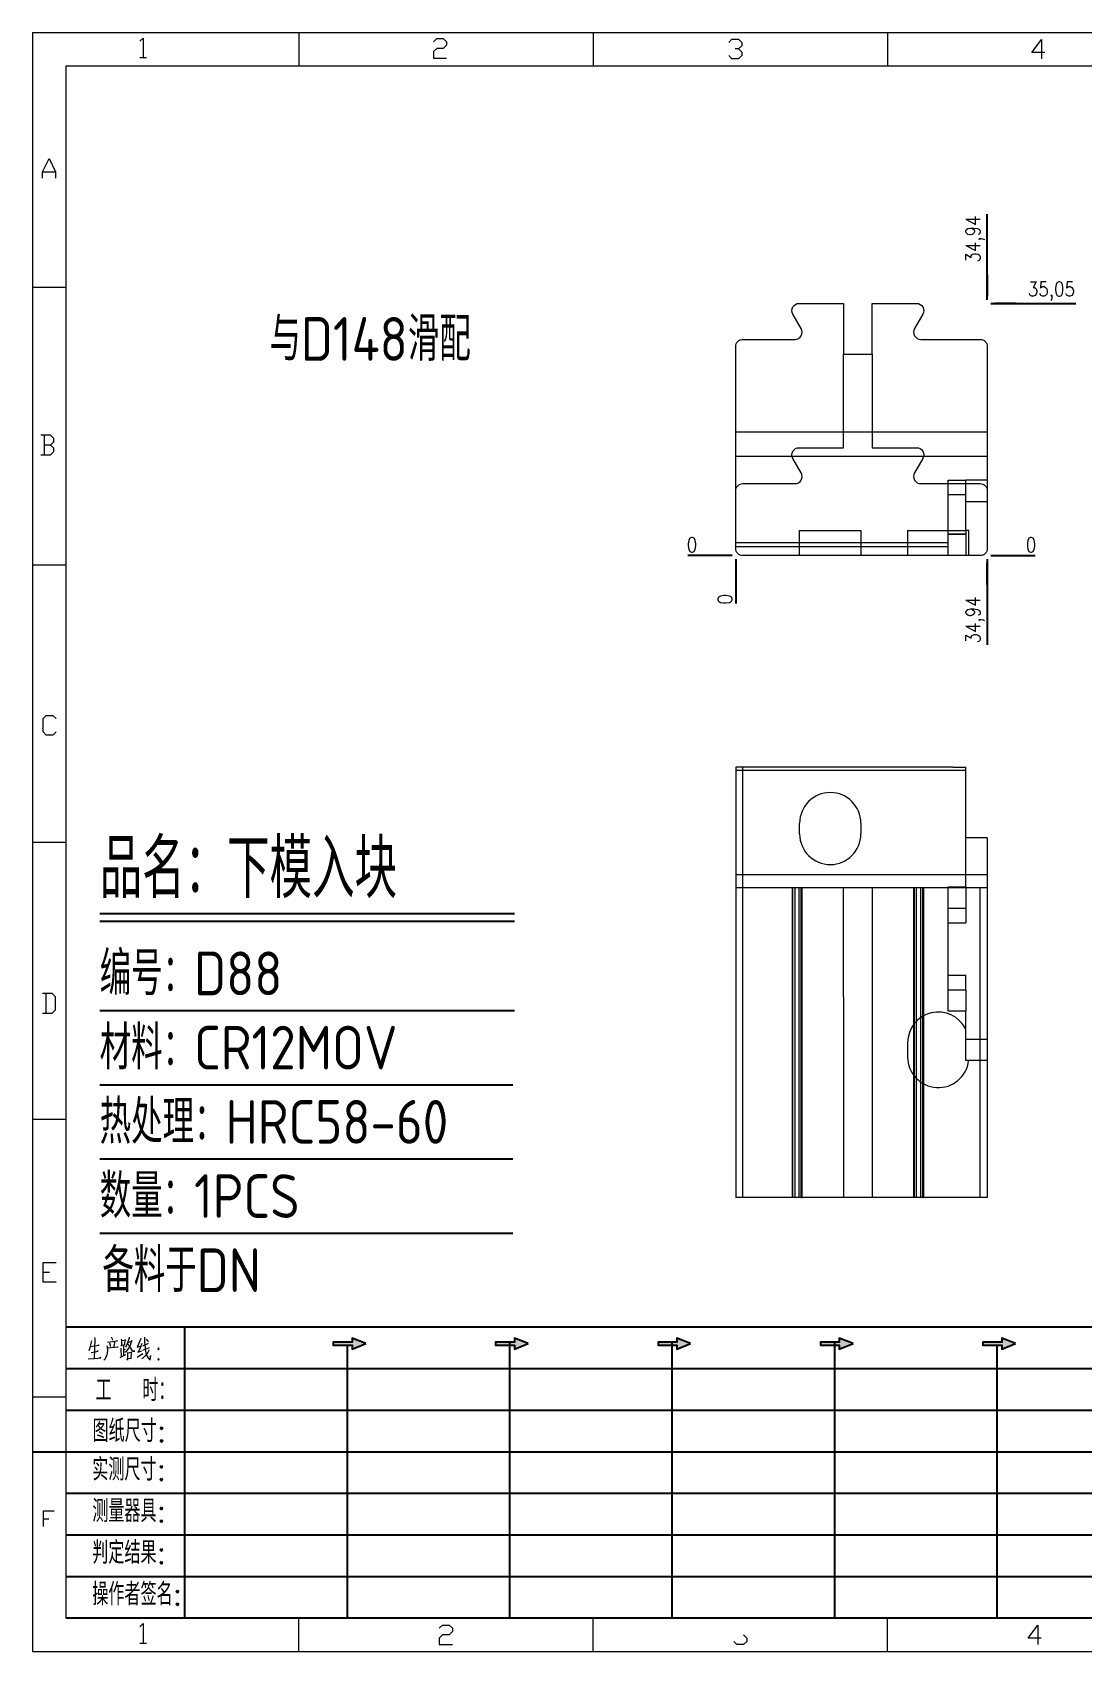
# Model space of a CAD drawing. Header units: millimetres. Extents: x 88508 to 142116, y -5268 to 20283.
# Drawn here: x 114781.2 to 114927.1, y -3084.3 to -2859.3 of the extents above; entities that cross this region are included whole.
import ezdxf
from ezdxf.enums import TextEntityAlignment as Align

# ---------------------------------------------------------------- set-up
doc = ezdxf.new("R2010")
doc.units = ezdxf.units.MM
doc.linetypes.add('DASHED', pattern=[0])
doc.linetypes.add('HIDDEN', pattern=[0])
for name, color, linetype in [('DIE_O', 40, 'Continuous'), ('DIM', 4, 'Continuous'), ('LB_P', 2, 'Continuous'), ('TEXT', 4, 'Continuous')]:
    doc.layers.add(name, color=color, linetype=linetype)
doc.styles.add('chinesef_fs', font='simplex.shx', dxfattribs={"bigfont": 'gbcbig.shx'})
doc.styles.add('gbenor', font='gbenor.shx', dxfattribs={"bigfont": 'gbcbig.shx'})
doc.styles.add('GBENOR_', font='gbenor.shx', dxfattribs={"bigfont": 'gbcbig'})
doc.styles.get("Standard").update_dxf_attribs({"font": 'txt.shx', "width": 0.85, "bigfont": 'ctxt.shx'})
doc.styles.add('TXT', font='txt.shx', dxfattribs={"width": 0.8, "bigfont": 'ctxt.shx'})
doc.dimstyles.new('T-2-WX', dxfattribs={"dimtxt": 2, "dimasz": 2, "dimexe": 0.5, "dimexo": 0.5, "dimgap": 0.5, "dimtad": 1, "dimtxsty": 'Standard', "dimblk": 'OPEN30', "dimcen": 0, "dimazin": 3, "dimtfac": 1, "dimtmove": 0, "dimatfit": 3, "dimldrblk": 'OPEN30', "dimlwd": -1, "dimlwe": -1})

# ---------------------------------------------------------------- blocks, each defined once
blk = doc.blocks.new('*D8464')
at = {"layer": 'Defpoints', "color": 0}
for p in [(114878.89, -2931.99), (114913.83, -2931.99), (114918.83, -2931.99)]:
    blk.add_point(p, dxfattribs=at)
at = {"layer": 'DIM', "color": 0, "linetype": 'Continuous'}
blk.add_line((114914.33, -2931.99), (114920.46, -2931.99), dxfattribs=at)
at = {"layer": 'DIM', "color": 0, "insert": (114919.9, -2930.49), "char_height": 2, "attachment_point": 5}
blk.add_mtext('0', dxfattribs=at)
blk = doc.blocks.new('_Open30')
blk = doc.blocks.new('*D8465')
at = {"layer": 'Defpoints', "color": 0}
for p in [(114913.83, -2896.94), (114918.83, -2896.94), (114878.89, -2931.99)]:
    blk.add_point(p, dxfattribs=at)
at = {"layer": 'DIM', "color": 0, "linetype": 'Continuous'}
for p, q in [((114914.33, -2896.94), (114917.83, -2896.94)), ((114917.83, -2896.94), (114914.83, -2896.94)), ((114914.83, -2896.94), (114926.13, -2896.94))]:
    blk.add_line(p, q, dxfattribs=at)
at = {"layer": 'DIM', "color": 0, "insert": (114922.73, -2895.25), "char_height": 2, "attachment_point": 5}
blk.add_mtext('35,05', dxfattribs=at)
blk = doc.blocks.new('*D8466')
at = {"layer": 'Defpoints', "color": 0}
for p in [(114873.89, -2931.99), (114878.89, -2931.99), (114878.89, -2931.99)]:
    blk.add_point(p, dxfattribs=at)
at = {"layer": 'DIM', "color": 0, "linetype": 'Continuous'}
blk.add_line((114878.39, -2931.99), (114872.26, -2931.99), dxfattribs=at)
at = {"layer": 'DIM', "color": 0, "insert": (114872.82, -2930.49), "char_height": 2, "attachment_point": 5}
blk.add_mtext('0', dxfattribs=at)
blk = doc.blocks.new('*D8467')
at = {"layer": 'Defpoints', "color": 0}
for p in [(114878.89, -2931.99), (114913.83, -2931.99), (114913.83, -2936.99)]:
    blk.add_point(p, dxfattribs=at)
at = {"layer": 'DIM', "color": 0, "linetype": 'Continuous'}
for p, q in [((114913.83, -2932.49), (114913.83, -2935.99)), ((114913.83, -2935.99), (114913.83, -2932.99)), ((114913.83, -2932.99), (114913.83, -2944.37))]:
    blk.add_line(p, q, dxfattribs=at)
at = {"layer": 'DIM', "color": 0, "insert": (114912.14, -2940.93), "char_height": 2, "attachment_point": 5, "rotation": 90}
blk.add_mtext('34,94', dxfattribs=at)
blk = doc.blocks.new('*D8468')
at = {"layer": 'Defpoints', "color": 0}
for p in [(114878.89, -2931.99), (114878.89, -2931.99), (114878.89, -2936.99)]:
    blk.add_point(p, dxfattribs=at)
at = {"layer": 'DIM', "color": 0, "linetype": 'Continuous'}
blk.add_line((114878.89, -2932.49), (114878.89, -2938.62), dxfattribs=at)
at = {"layer": 'DIM', "color": 0, "insert": (114877.39, -2938.05), "char_height": 2, "attachment_point": 5, "rotation": 90}
blk.add_mtext('0', dxfattribs=at)
blk = doc.blocks.new('*D8469')
at = {"layer": 'Defpoints', "color": 0}
for p in [(114913.83, -2891.94), (114913.83, -2896.94), (114878.89, -2931.99)]:
    blk.add_point(p, dxfattribs=at)
at = {"layer": 'DIM', "color": 0, "linetype": 'Continuous'}
for p, q in [((114913.83, -2895.94), (114913.83, -2884.56)), ((114913.83, -2896.44), (114913.83, -2892.94)), ((114913.83, -2892.94), (114913.83, -2895.94))]:
    blk.add_line(p, q, dxfattribs=at)
at = {"layer": 'DIM', "color": 0, "insert": (114912.14, -2888), "char_height": 2, "attachment_point": 5, "rotation": 90}
blk.add_mtext('34,94', dxfattribs=at)
blk = doc.blocks.new('U40')
for points in [[(351.8, 337.7), (351.8, 333.2), (367, 339.3), (351.8, 345.3), (351.8, 340.8), (331.2, 340.8), (331.2, 337.7)], [(545.7, 339.3), (530.6, 345.3), (530.6, 340.8), (509.9, 340.8), (509.9, 337.7), (530.6, 337.7), (530.6, 333.2)], [(724.5, 339.3), (709.3, 345.3), (709.3, 340.8), (688.7, 340.8), (688.7, 337.7), (709.3, 337.7), (709.3, 333.2)], [(903.3, 339.3), (888.1, 345.3), (888.1, 340.8), (867.5, 340.8), (867.5, 337.7), (888.1, 337.7), (888.1, 333.2)], [(1082.1, 339.3), (1066.9, 345.3), (1066.9, 340.8), (1046.3, 340.8), (1046.3, 337.7), (1066.9, 337.7), (1066.9, 333.2)]]:
    blk.add_hatch(color=3).paths.add_polyline_path(points)
at = {"color": 254, "lineweight": 18}
for p, q in [((0, 1783.5), (0, 0)), ((0, 1783.5), (2530.2, 1783.5)), ((941.1, 1783.5), (941.1, 1746.5)), ((37, 37), (37, 1746.5)), ((37, 1746.5), (2493.2, 1746.5)), ((0, 1502.7), (37, 1502.7)), ((0, 1197.2), (37, 1197.2)), ((0, 891.7), (37, 891.7)), ((0, 586.3), (37, 586.3)), ((0, 280.8), (37, 280.8)), ((37, 37), (2493.2, 37)), ((941.1, 0), (941.1, 37)), ((0, 0), (2530.2, 0))]:
    blk.add_line(p, q, dxfattribs=at)
at = {"color": 254, "linetype": 'Continuous', "lineweight": 18}
for p, q in [((293.1, 1783.5), (293.1, 1746.5)), ((617.1, 1783.5), (617.1, 1746.5)), ((293.1, 0), (293.1, 37)), ((617.1, 0), (617.1, 37))]:
    blk.add_line(p, q, dxfattribs=at)
for p, q in [((38, 357.6), (1598.2, 357.6)), ((38, 311.8), (1598.2, 311.8)), ((37.1, 266), (1598.2, 266)), ((0.1, 220.2), (1598.2, 220.2)), ((37.1, 174.4), (1598.2, 174.4)), ((37.1, 128.6), (1598.2, 128.6)), ((37.1, 82.8), (1598.2, 82.8))]:
    blk.add_line(p, q)
at = {"color": 254}
for p, q in [((167.8, 37), (167.8, 357.6)), ((525.5, 37), (525.5, 340.8)), ((704.3, 37), (704.3, 340.8)), ((883.1, 37), (883.1, 340.8)), ((346.7, 37), (346.7, 337.9)), ((1061.9, 37), (1061.9, 337.7)), ((1598.2, 37), (38, 37))]:
    blk.add_line(p, q, dxfattribs=at)
at = {"color": 92, "lineweight": 18}
for points in [[(118.3, 1773.7), (121.9, 1777.3), (121.9, 1755.8)], [(441.4, 1773.1), (445, 1776.7), (452.2, 1776.7), (455.8, 1773.1), (455.8, 1769.5), (452.2, 1765.9), (445, 1765.9), (441.4, 1762.3), (441.4, 1755.1), (455.8, 1755.1)], [(766.4, 1772.4), (770, 1776), (777.2, 1776), (780.8, 1772.4), (780.8, 1768.8), (777.2, 1765.2), (773.6, 1765.2)], [(1114.4, 1761.4), (1100, 1761.4), (1110.8, 1775.8), (1110.8, 1754.2)], [(118.3, 1755.8), (125.5, 1755.8)], [(777.2, 1765.2), (780.8, 1761.6), (780.8, 1758), (777.2, 1754.4), (770, 1754.4), (766.4, 1758)], [(11.1, 1622.8), (11.1, 1630), (18.3, 1644.4), (25.5, 1630), (25.5, 1622.8)], [(11.1, 1630), (25.5, 1630)], [(20, 1329), (23.6, 1332.6), (23.6, 1336.2), (20, 1339.8), (9.2, 1339.8)], [(12.8, 1339.8), (12.8, 1318.2)], [(9.2, 1318.2), (20, 1318.2), (23.6, 1321.8), (23.6, 1325.4), (20, 1329), (12.8, 1329)], [(26.1, 1013.2), (22.5, 1009.6), (15.3, 1009.6), (11.7, 1013.2), (11.7, 1027.6), (15.3, 1031.2), (22.5, 1031.2), (26.1, 1027.6)], [(11, 703.2), (21.8, 703.2), (25.4, 706.8), (25.4, 721.2), (21.8, 724.8), (11, 724.8)], [(14.6, 724.8), (14.6, 703.2)], [(26.1, 407), (11.7, 407), (11.7, 428.6), (26.1, 428.6)], [(11.7, 417.8), (18.9, 417.8)], [(12.3, 137.7), (12.3, 155), (23.8, 155)], [(12.3, 146.4), (18.1, 146.4)], [(118.3, 27.4), (121.9, 31), (121.9, 9.4)], [(447.9, 25.7), (451.5, 29.3), (458.7, 29.3), (462.3, 25.7), (462.3, 22.1), (458.7, 18.5), (451.5, 18.5), (447.9, 14.9), (447.9, 7.7), (462.3, 7.7)], [(782.7, 18.5), (786.3, 14.9), (786.3, 11.3), (782.7, 7.7), (775.5, 7.7), (771.9, 11.3)], [(1110.3, 14.9), (1095.9, 14.9), (1106.7, 29.3), (1106.7, 7.7)], [(118.3, 9.4), (125.5, 9.4)]]:
    blk.add_lwpolyline(points, dxfattribs=at)
at = {"color": 92, "lineweight": 0}
for points in [[(65, 342.2), (64.8, 341), (64.1, 337.9), (63.6, 335.7), (62.8, 333.5), (62.1, 331.4)], [(68.4, 345.9), (68.7, 344.4), (68.1, 322.9)], [(82.6, 340.8), (93.7, 342.2), (93.3, 342.4), (92.4, 342)], [(86.1, 336.1), (86, 337.5), (85.3, 339.8)], [(86.7, 346.7), (87.9, 344.6), (88.3, 343)], [(90.3, 341), (90.4, 339.6), (89.1, 335.3)], [(97.8, 344), (98.1, 342.6), (98.1, 340.8), (98.1, 337.9), (98.1, 336.3), (98.2, 337.7), (102.1, 338.3), (101.8, 338.3), (102.1, 343.6), (102.1, 343.2), (102.1, 342.8), (98.2, 342.2)], [(105.5, 341.2), (105.9, 341), (109.6, 341.8), (109.3, 342.6), (108.5, 339.6), (107.6, 337.3), (106.9, 335.9), (105.9, 334.3), (104.3, 332), (103.1, 330.4), (101.9, 329.4)], [(106.6, 346.5), (106.5, 345.2), (105.1, 341.2), (104.2, 338.9), (103.1, 336.3), (102.6, 335.5)], [(104.9, 339.1), (105.3, 338.7), (107, 335.7), (108.6, 333.3), (109.9, 331.2), (110.3, 330.8), (112.6, 330.8), (110.2, 331.2), (109, 332.6)], [(119.3, 344.8), (119.1, 343.8), (116.8, 338.5), (115.4, 335.5), (119.3, 336.3)], [(120.3, 339.4), (118.1, 333.5), (116.4, 330), (116.1, 329.8), (120.5, 331.4)], [(121.7, 336.7), (127.7, 339.6)], [(123.4, 346.5), (123.5, 345.4), (123.5, 340.8), (123.8, 337.3), (124, 335.3), (124.2, 333.1), (124.5, 331), (124.8, 329), (125.2, 327.4), (125.9, 325.7), (126.9, 323.9), (127.9, 322.7), (128.9, 321.7), (129.6, 321.3), (129.9, 326.1), (129.4, 321.5)], [(127.7, 341.6), (127.2, 342.4), (125.7, 344.2)], [(61.4, 322.3), (68.2, 322.9), (75.3, 323.7), (74.9, 323.9), (73.8, 323.5)], [(63.8, 335.9), (73.4, 337.5), (73.1, 337.7), (72.5, 337.3)], [(64.5, 329.6), (64.8, 329.6), (65.1, 329.6), (72.5, 331), (71.9, 331), (70.9, 330.8)], [(82.6, 335.1), (82.6, 331.8), (82.3, 329), (81.9, 326.8), (81.2, 324.9), (80.3, 323.1), (79.6, 321.9), (78.8, 320.9)], [(93.3, 335.5), (94.1, 335.7), (94.3, 335.5), (82.6, 334.3), (82.6, 335.1), (82.2, 336.9)], [(96.5, 323.9), (102.8, 327.2)], [(97.2, 334.3), (97.5, 333.5), (97.7, 324.7)], [(100.2, 337.9), (100.1, 325.9)], [(100.2, 332.6), (102.4, 333.1)], [(104.2, 330), (104.5, 329), (104.5, 321.1), (104.3, 322.1), (104.5, 322.7), (109.2, 323.1), (108.6, 323.1), (109, 329.2), (109, 330), (109.3, 329.4), (108.6, 329.4), (104.6, 328.8)], [(115.3, 324.3), (121.5, 328.2)], [(128.2, 332.4), (128.1, 331.6), (126.9, 329.6), (125.8, 328), (124.5, 326.3), (123, 324.7), (121.4, 323.3), (120.1, 322.3)], [(121.4, 332.2), (128.8, 335.1)]]:
    blk.add_lwpolyline(points, dxfattribs=at)
for points in [[(367, 339.3), (351.8, 345.3), (351.8, 340.8), (331.2, 340.8), (331.2, 337.7), (351.8, 337.7), (351.8, 333.2), (367, 339.3)], [(545.7, 339.3), (530.6, 345.3), (530.6, 340.8), (509.9, 340.8), (509.9, 337.7), (530.6, 337.7), (530.6, 333.2), (545.7, 339.3)], [(724.5, 339.3), (709.3, 345.3), (709.3, 340.8), (688.7, 340.8), (688.7, 337.7), (709.3, 337.7), (709.3, 333.2), (724.5, 339.3)], [(903.3, 339.3), (888.1, 345.3), (888.1, 340.8), (867.5, 340.8), (867.5, 337.7), (888.1, 337.7), (888.1, 333.2), (903.3, 339.3)], [(1082.1, 339.3), (1066.9, 345.3), (1066.9, 340.8), (1046.3, 340.8), (1046.3, 337.7), (1066.9, 337.7), (1066.9, 333.2), (1082.1, 339.3)]]:
    blk.add_lwpolyline(points)
for points in [[(138.7, 332.4), (139.4, 333.5), (138.7, 334.5), (138, 333.5)], [(138.7, 320.9), (139.4, 321.9), (138.7, 322.9), (138, 321.9)]]:
    blk.add_lwpolyline(points, close=True, dxfattribs=at)
at = {"color": 3, "style": 'chinesef_fs'}
for s, p in [('工  时：', (69.5, 275.7)), ('图纸尺寸:', (66.2, 230.9)), ('实测尺寸:', (65.9, 188.4)), ('测量器具:', (65.9, 142.6)), ('判定结果:', (65.9, 96.8)), ('操作者签名:', (65.9, 51))]:
    blk.add_text(s, height=24.57, dxfattribs=at).set_placement(p)
at = {"lineweight": 18, "style": 'GBENOR_'}
blk.add_attdef('文档路径', (2126, 386.9), '', height=17.8, dxfattribs=at)
at = {"lineweight": 20, "style": 'TXT'}
for tag, height, p in [('18-**-**', 16.3, (1866.6, 256.2)), ('客户名称', 16.1, (1741.1, 134, 0)), ('料厚:', 16.1, (1741.3, 93.2, 0))]:
    blk.add_attdef(tag, text='', height=height, dxfattribs=at).set_placement(p, align=Align.MIDDLE)
for tag, p, height in [('88888', (1850.9, 207.5), 14.9), ('材质:', (1691.2, 168, 0), 16.1), ('核准', (1869.4, 127.5, 0), 16.1), ('设计', (1868.8, 88.3, 0), 16.1), ('绘图', (1868.2, 49.1, 0), 16.1)]:
    blk.add_attdef(tag, p, '', height=height, dxfattribs=at)
for tag, p, height, width in [('3', (2234.7, 206.9), 15.8, 0.7), ('4', (2234.7, 167.4), 15.8, 0.7), ('核准日期', (2041.1, 124.2, 0), 16.1, 0.68), ('设计日期', (2041.1, 84.5, 0), 16.1, 0.68), ('1', (2251.9, 85.9), 14.6, 0.7), ('绘图日期', (2040.9, 46.4, 0), 16.1, 0.68), ('2', (2235, 49.2), 14.6, 0.7)]:
    blk.add_attdef(tag, p, '', height=height, dxfattribs=dict(at, width=width))
blk = doc.blocks.new('*u7588')
at = {"layer": 'LB_P', "color": 11, "linetype": 'Continuous', "lineweight": 13}
for p, q in [((-27.13, 40.3), (-28.13, 40.3)), ((-28.13, 40.3), (-28.13, -19.5)), ((2.04, 40.3), (-27.13, 40.3)), ((6.81, -0.5), (6.81, -19.5)), ((-27.13, -19.5), (-28.13, -19.5)), ((5.81, -19.5), (-27.13, -19.5)), ((6.81, -19.5), (5.81, -19.5))]:
    blk.add_line(p, q, dxfattribs=at)
at = {"layer": 'LB_P', "color": 155, "linetype": 'DASHED', "lineweight": 13}
for p, q in [((3.81, 39.84), (-28.13, 39.84)), ((6.81, 25.32), (-28.13, 25.32)), ((-27.13, -19.5), (-27.13, 23.5)), ((-20.18, -19.5), (-20.18, 23.5)), ((-19.89, -19.5), (-19.89, 23.5)), ((-19.31, -19.5), (-19.31, 23.5)), ((-19.03, -19.5), (-19.03, 23.5)), ((-3.29, -19.5), (-3.29, 23.5)), ((-3.01, -19.5), (-3.01, 23.5)), ((-2.43, -19.5), (-2.43, 23.5)), ((-2.14, -19.5), (-2.14, 23.5)), ((5.81, -19.5), (5.81, 23.5))]:
    blk.add_line(p, q, dxfattribs=at)
at = {"layer": 'LB_P', "color": 155, "linetype": 'Continuous', "lineweight": 13}
for p, q in [((-27.13, -0.5), (-27.13, 40.3)), ((1.37, 23.64), (3.81, 23.64)), ((1.37, 18.64), (3.81, 18.64)), ((1.37, 11.36), (3.81, 11.36)), ((3.81, 6.36), (1.37, 6.36)), ((3.81, 2.5), (6.81, 2.5)), ((-27.13, -19.5), (-27.13, -0.5)), ((5.81, -19.5), (5.81, -0.5))]:
    blk.add_line(p, q, dxfattribs=at)
at = {"layer": 'LB_P', "color": 2, "linetype": 'Continuous', "lineweight": 13}
for p, q in [((3.81, 23.64), (3.81, 40.3)), ((3.81, 3.89), (3.81, 6.36))]:
    blk.add_line(p, q, dxfattribs=at)
at = {"layer": 'LB_P', "color": 31, "linetype": 'Continuous', "lineweight": 13}
for p, q in [((-19.25, 31), (-19.25, 32.5)), ((-10.75, 32.5), (-10.75, 31)), ((6.81, 30.45), (3.81, 30.45)), ((6.81, 30.45), (6.81, 2.5)), ((1.37, 6.36), (1.37, 23.64)), ((3.81, 23.64), (3.81, 20.64)), ((3.81, 20.64), (1.37, 20.64)), ((3.81, 20.64), (3.81, 18.64)), ((3.81, 9.36), (3.81, 11.36)), ((1.37, 9.36), (3.81, 9.36)), ((3.81, 9.36), (3.81, 6.36)), ((3.81, -0.5), (3.81, 3.89)), ((6.81, 2.5), (6.81, -0.5)), ((-4.25, 2), (-4.25, 0)), ((4.22, -0.5), (3.81, -0.5)), ((5.81, -0.5), (4.22, -0.5)), ((6.81, -0.5), (5.81, -0.5))]:
    blk.add_line(p, q, dxfattribs=at)
at = {"layer": 'LB_P', "color": 11, "linetype": 'DASHED', "lineweight": 13}
for p, q in [((6.81, 23.5), (-28.13, 23.5)), ((-20.31, 23.5), (-20.31, -19.5)), ((-18.89, -19.5), (-18.89, 23.5)), ((-13.16, 8.38), (-13.16, 23.5)), ((-9.16, 23.5), (-9.16, 8.38)), ((-3.43, 23.5), (-3.43, -19.5)), ((-2.01, -19.5), (-2.01, 23.5)), ((-13.16, 8.38), (-13.16, -19.5)), ((-9.16, 8.38), (-9.16, -19.5))]:
    blk.add_line(p, q, dxfattribs=at)
at = {"layer": 'LB_P', "color": 31, "linetype": 'Continuous', "lineweight": 13}
for centre, start, end in [((-15, 32.5), 0, 180), ((-15, 31), 180, 0), ((0, 2), 26.3862, 180), ((0, 0), 180, 353.2437)]:
    blk.add_arc(centre, 4.25, start, end, dxfattribs=at)
at = {"layer": 'LB_P', "color": 11, "linetype": 'Continuous', "lineweight": 13}
blk.add_open_spline([(2.04, 40.3), (3.81, 40.3)], degree=1, dxfattribs=at)
at = {"layer": 'LB_P', "color": 11, "linetype": 'DASHED', "lineweight": 13}
for points in [[(-19.03, -19.5), (-19, -19.5), (-18.97, -19.5), (-18.94, -19.5), (-18.92, -19.5), (-18.92, -19.5), (-18.91, -19.5), (-18.9, -19.5), (-18.89, -19.5), (-18.89, -19.5), (-18.89, -19.5), (-18.9, -19.5), (-18.91, -19.5), (-18.92, -19.5), (-18.92, -19.5), (-18.94, -19.5), (-18.95, -19.5), (-18.97, -19.5), (-18.98, -19.5), (-18.99, -19.5)], [(-2.14, -19.5), (-2.12, -19.5), (-2.08, -19.5), (-2.05, -19.5), (-2.03, -19.5), (-2.03, -19.5), (-2.02, -19.5), (-2.02, -19.5), (-2.01, -19.5), (-2, -19.5), (-2.01, -19.5), (-2.02, -19.5), (-2.02, -19.5), (-2.03, -19.5), (-2.03, -19.5), (-2.05, -19.5), (-2.06, -19.5), (-2.09, -19.5), (-2.09, -19.5), (-2.1, -19.5)]]:
    blk.add_open_spline(points, degree=3, knots=[0, 0, 0, 0, 0.135672, 0.271344, 0.271344, 0.33918, 0.33918, 0.407016, 0.407016, 0.542688, 0.678359, 0.678359, 0.746195, 0.746195, 0.814031, 0.814031, 0.949703, 0.949703, 1, 1, 1, 1], dxfattribs=at)
blk = doc.blocks.new('*u7593')
at = {"layer": 'LB_P', "color": 31, "linetype": 'DASHED', "lineweight": 13}
for p, q in [((4, 7.48), (6.44, 7.48)), ((4, 5.48), (4, 7.48)), ((4, -0.02), (4, 5.48)), ((-16.62, -3.02), (-16.62, 0.48)), ((-16.62, 0.48), (-8.12, 0.48)), ((-8.12, 0.48), (-8.12, -3.02)), ((-1.62, 0.48), (6.44, 0.48)), ((-1.62, 0.48), (-1.62, -3.02)), ((4, -3.02), (4, -0.02))]:
    blk.add_line(p, q, dxfattribs=at)
at = {"layer": 'LB_P', "color": 2, "linetype": 'Continuous', "lineweight": 13}
for p, q in [((6.44, 1.38), (6.44, 7.48)), ((6.44, 0.54), (6.44, 1.38)), ((6.44, 0.54), (6.44, -3.02))]:
    blk.add_line(p, q, dxfattribs=at)
at = {"layer": 'LB_P', "color": 31, "linetype": 'Continuous', "lineweight": 13}
for p, q in [((9.44, 7.48), (6.44, 7.48)), ((6.86, 0.48), (6.44, 0.48)), ((6.86, -3.02), (6.86, 0.48))]:
    blk.add_line(p, q, dxfattribs=at)
at = {"layer": 'LB_P', "color": 155, "linetype": 'DASHED', "lineweight": 13}
for p, q in [((4, 5.48), (6.44, 5.48)), ((4, 5.48), (6.44, 5.48)), ((4, -0.02), (6.44, -0.02)), ((6.44, -0.02), (4, -0.02))]:
    blk.add_line(p, q, dxfattribs=at)
at = {"layer": 'LB_P', "color": 155, "linetype": 'Continuous', "lineweight": 13}
blk.add_line((6.44, 4.48), (9.44, 4.48), dxfattribs=at)

msp = doc.modelspace()

# ---------------------------------------------------------------- linework, layer by layer
at = {"layer": 'DIM', "color": 4, "linetype": 'Continuous', "lineweight": 25}
for p, q in [((114790.567, -2981.705), (114848.184, -2981.705)), ((114790.567, -2982.767), (114848.184, -2982.767)), ((114790.567, -2995.206), (114848.184, -2995.206)), ((114790.567, -3005.521), (114847.934, -3005.521)), ((114790.567, -3015.836), (114847.934, -3015.836)), ((114790.567, -3026.151), (114847.934, -3026.151))]:
    msp.add_line(p, q, dxfattribs=at)
at = {"layer": 'LB_P', "lineweight": 15}
for p, q in [((114908.386, -2930.206), (114878.89, -2930.206)), ((114908.386, -2930.79), (114878.89, -2930.79))]:
    msp.add_line(p, q, dxfattribs=at)
msp.add_lwpolyline([(114903.726, -2900.439, 0.5773503), (114904.592, -2901.939), (114912.83, -2901.939, -0.4142136), (114913.83, -2902.939), (114913.83, -2930.987, -0.4142136), (114912.83, -2931.987), (114879.89, -2931.987, -0.4142136), (114878.89, -2930.987), (114878.89, -2902.939, -0.4142136), (114879.89, -2901.939), (114887.128, -2901.939, 0.5773503), (114887.994, -2900.439), (114886.839, -2898.439, -0.5773503), (114887.705, -2896.939), (114893.86, -2896.939), (114893.86, -2903.99), (114897.86, -2903.99), (114897.86, -2896.939), (114904.015, -2896.939, -0.5773503), (114904.881, -2898.439)], format="xyb", close=True, dxfattribs=at)
at = {"layer": 'LB_P', "linetype": 'HIDDEN', "lineweight": 15, "elevation": 0}
msp.add_lwpolyline([(114878.89, -2922.99, -0.4142136), (114879.89, -2921.99), (114887.128, -2921.99, 0.5773503), (114887.994, -2920.49), (114886.839, -2918.49, -0.5773503), (114887.705, -2916.99), (114893.86, -2916.99), (114893.86, -2903.99), (114897.86, -2903.99), (114897.86, -2916.99), (114904.015, -2916.99, -0.5773503), (114904.881, -2918.49), (114903.726, -2920.49, 0.5773503), (114904.592, -2921.99), (114912.83, -2921.99, -0.4142136), (114913.83, -2922.99)], format="xyb", dxfattribs=at)
at = {"layer": 'LB_P', "linetype": 'Continuous', "lineweight": 15}
for points in [[(114878.89, -2914.803), (114913.83, -2914.803)], [(114878.89, -2918.158), (114913.83, -2918.158)]]:
    msp.add_lwpolyline(points, dxfattribs=at)

# ---------------------------------------------------------------- block references
at = {"ltscale": 3, "xscale": 0.1261676565939178, "yscale": 0.1261676565939178, "zscale": 0.1261676565939178}
msp.add_blockref('U40', (114781.22, -3084.296), dxfattribs=at)
at = {"layer": 'DIE_O'}
for name, p in [('*u7593', (114904.385, -2928.965)), ('*u7588', (114907.02, -3001.668))]:
    msp.add_blockref(name, p, dxfattribs=at)

# ---------------------------------------------------------------- texts
at = {"layer": 'DIM', "color": 3, "linetype": 'Continuous', "lineweight": 25, "style": 'gbenor'}
for s, height, p in [('品名：下模入块', 8.1915, (114790.567, -2979.581)), ('编号：D88', 6.0678, (114790.567, -2993.082)), ('材料：CR12MOV', 6.0678, (114790.567, -3003.397)), ('热处理：HRC58-60', 6.06778, (114790.567, -3013.713)), ('数量：1PCS', 6.0678, (114790.567, -3024.028)), ('备料于DN', 6.0678, (114790.937, -3034.343))]:
    msp.add_text(s, height=height, dxfattribs=at).set_placement(p)
at = {"layer": 'TEXT', "color": 4, "style": 'gbenor'}
msp.add_text('与D148滑配', height=6.075, dxfattribs=at).set_placement((114814.129, -2904.918))

# ---------------------------------------------------------------- dimensions: what is measured, and where the dimension line sits
at = {"layer": 'DIM', "color": 4, "linetype": 'Continuous'}
for feature_location, offset, dtype, origin, picture, middle in [((114913.83, -2896.939), (0, 5), 1, (114878.89, -2931.987), '*D8469', (114912.14, -2887.998)), ((114913.83, -2896.939), (5, 0), 0, (114878.89, -2931.987), '*D8465', (114922.73, -2895.249)), ((114878.890027479, -2931.987140086), (-5, 0), 0, (114878.890027479, -2931.987140086), '*D8466', (114872.823360812, -2930.487140086)), ((114913.830027499, -2931.987140086), (5, 0), 0, (114878.890027479, -2931.987140086), '*D8464', (114919.896694166, -2930.487140086)), ((114878.890027479, -2931.987140086), (0, -5), 1, (114878.890027479, -2931.987140086), '*D8468', (114877.390027479, -2938.053806752)), ((114913.83, -2931.987), (0, -5), 1, (114878.89, -2931.987), '*D8467', (114912.14, -2940.928))]:
    dim = msp.add_ordinate_dim(feature_location=feature_location, offset=offset, dtype=dtype, origin=origin, dimstyle='T-2-WX', dxfattribs=at)
    dim.commit()
    dim.dimension.update_dxf_attribs({"geometry": picture, "text_midpoint": middle})

doc.saveas('drawing.dxf')
